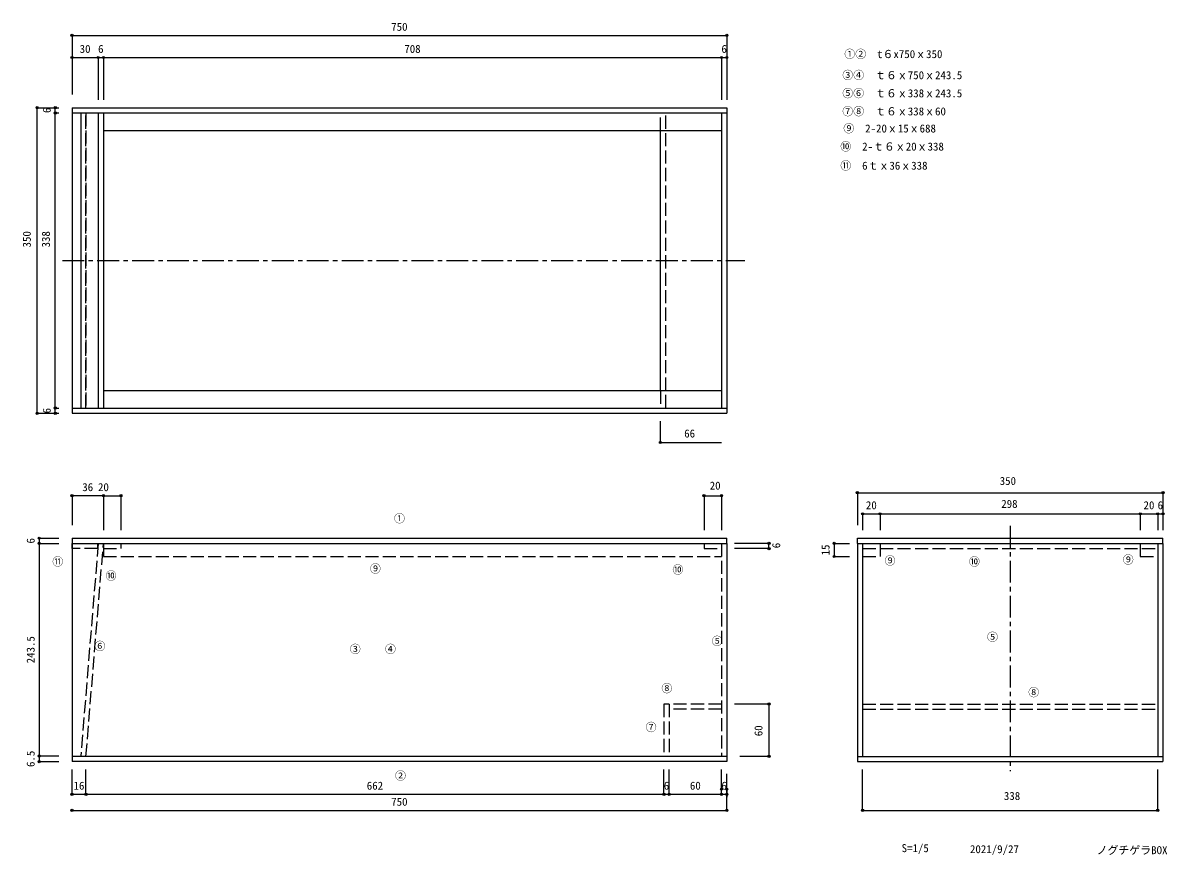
# Model space of a CAD drawing. Units: millimetres at full size, sheet at 1:5. Extents: x -723 to 587, y -492 to 461.
import ezdxf
from ezdxf.enums import TextEntityAlignment as Align

# ---------------------------------------------------------------- set-up
doc = ezdxf.new("R2010")
doc.units = ezdxf.units.MM
doc.header["$LTSCALE"] = 5
doc.header["$PDMODE"] = 32
doc.header["$PDSIZE"] = 2.5
doc.linetypes.add('CHAIN1', pattern=[8, 5, -1, 1, -1])
doc.linetypes.add('DASHED3', pattern=[4, 3, -1])
doc.layers.add('1-0_1-0ﾚｲﾔ', color=7, linetype='Continuous')
doc.layers.add('1-1_1-1ﾚｲﾔ', color=4, linetype='Continuous')
doc.styles.add('ＭＳ ゴシック', font='')
doc.styles.get('ＭＳ ゴシック').set_extended_font_data('MS Gothic')

msp = doc.modelspace()

# ---------------------------------------------------------------- linework, layer by layer
at = {"layer": '1-0_1-0ﾚｲﾔ'}
for p, q in [((-667.039, 363.816), (82.961, 363.816)), ((-667.039, 357.816), (82.961, 357.816)), ((-657.039, 357.816), (-657.039, 19.816)), ((-657.039, 357.816), (-657.039, 19.816)), ((-637.039, 357.816), (-637.039, 19.816)), ((-631.039, 357.816), (-631.039, 19.816)), ((76.961, 357.816), (76.961, 19.816)), ((82.961, 363.816), (82.961, 13.816)), ((-631.039, 337.816), (76.961, 337.816)), ((6.961, 39.816), (6.961, 337.816)), ((-631.039, 39.816), (76.961, 39.816)), ((-667.039, 19.816), (82.961, 19.816)), ((-667.039, 13.816), (82.961, 13.816)), ((-667.039, -129.197), (82.961, -129.197)), ((-667.039, -129.197), (-667.039, -385.197)), ((82.961, -135.197), (82.961, -129.197)), ((232.566, -129.197), (582.566, -129.197)), ((232.566, -135.197), (232.566, -129.197)), ((582.566, -135.197), (582.566, -129.197)), ((232.566, -135.197), (232.566, -385.197)), ((232.566, -135.197), (582.566, -135.197)), ((238.566, -135.197), (238.566, -379.197)), ((576.566, -135.197), (576.566, -379.197)), ((582.566, -135.197), (582.566, -385.197)), ((82.961, -379.197), (-667.019, -379.197)), ((232.566, -379.197), (582.566, -379.197)), ((82.961, -385.197), (-667.019, -385.197)), ((232.566, -385.197), (582.566, -385.197))]:
    msp.add_line(p, q, dxfattribs=at)
at = {"layer": '1-0_1-0ﾚｲﾔ', "linetype": 'DASHED3'}
for p, q in [((-651.039, 19.816), (-651.039, 357.816)), ((-651.039, 357.816), (-651.039, 19.816)), ((6.961, 337.816), (6.961, 357.816)), ((12.961, 19.816), (12.961, 357.816)), ((6.961, 39.816), (6.961, 19.816)), ((-637.551, -141.197), (-667.039, -141.197)), ((-637.06, -135.197), (-657.019, -378.707)), ((-651.039, -379.197), (-631.039, -135.197)), ((-637.551, -141.197), (-637.551, -135.197)), ((-631.039, -135.197), (-631.039, -141.197)), ((-631.039, -141.197), (-631.039, -150.048)), ((-631.039, -141.197), (-611.039, -141.197)), ((-611.039, -135.197), (-611.039, -141.197)), ((76.961, -135.197), (76.961, -379.197)), ((258.566, -135.197), (258.566, -150.197)), ((556.566, -135.197), (556.566, -150.197)), ((-631.039, -150.197), (76.961, -150.197)), ((238.566, -150.197), (258.566, -150.197)), ((556.566, -150.197), (576.566, -150.197)), ((10.961, -319.197), (10.961, -379.197)), ((76.961, -319.197), (10.961, -319.197)), ((16.961, -319.197), (16.961, -379.197)), ((76.961, -325.197), (16.961, -325.197)), ((238.566, -319.197), (576.566, -319.197)), ((238.566, -325.197), (576.566, -325.197))]:
    msp.add_line(p, q, dxfattribs=at)
at = {"layer": '1-0_1-0ﾚｲﾔ', "color": 5, "linetype": 'CHAIN1'}
for p, q in [((-678.125, 188.816), (103.618, 188.816)), ((407.566, -115.132), (407.566, -396.053))]:
    msp.add_line(p, q, dxfattribs=at)
at = {"layer": '1-0_1-0ﾚｲﾔ'}
for points in [[(-667.039, 363.816), (-667.039, 357.816), (-667.039, 19.816), (-667.039, 13.816)], [(-667.039, -135.197), (82.961, -135.197), (82.961, -384.242), (82.961, -385.197)]]:
    msp.add_lwpolyline(points, dxfattribs=at)
at = {"layer": '1-0_1-0ﾚｲﾔ', "linetype": 'DASHED3'}
for points in [[(-667.039, -141.197), (-667.039, -135.197), (-637.551, -135.197)], [(56.961, -135.197), (56.961, -141.197), (76.961, -141.197)]]:
    msp.add_lwpolyline(points, dxfattribs=at)
at = {"layer": '1-1_1-1ﾚｲﾔ', "color": 7}
for p, q in [((-667.039, 446.711), (82.961, 446.711)), ((-667.039, 421.382), (-637.039, 421.382)), ((-637.039, 421.382), (-631.039, 421.382)), ((-631.039, 421.382), (76.961, 421.382)), ((76.961, 421.382), (82.961, 421.382)), ((-706.908, 13.816), (-706.908, 363.816)), ((-686.184, 357.816), (-686.184, 363.816)), ((-686.184, 19.816), (-686.184, 357.816)), ((-667.039, 363.816), (-667.039, 13.816)), ((-686.184, 13.816), (-686.184, 19.816)), ((6.961, -19.572), (76.961, -19.572)), ((232.566, -77.138), (582.566, -77.138)), ((-631.039, -80.592), (-667.039, -80.592)), ((-631.039, -80.592), (-611.039, -80.592)), ((56.961, -80.592), (76.961, -80.592)), ((238.566, -101.316), (258.566, -101.316)), ((258.566, -101.316), (556.566, -101.316)), ((556.566, -101.316), (576.566, -101.316)), ((576.566, -101.316), (582.566, -101.316)), ((-704.605, -129.197), (-704.605, -135.197)), ((-667.039, -129.197), (-667.039, -385.197)), ((-704.605, -135.197), (-704.605, -378.707)), ((131.316, -141.197), (131.316, -135.197)), ((205.916, -135.197), (205.916, -150.197)), ((131.316, -319.197), (131.316, -379.197)), ((-704.605, -378.707), (-704.605, -385.197)), ((-667.019, -422.533), (-651.039, -422.533)), ((-651.039, -422.533), (10.961, -422.533)), ((10.961, -422.533), (16.961, -422.533)), ((16.961, -422.533), (76.961, -422.533)), ((76.961, -422.533), (82.961, -422.533)), ((-667.019, -440.954), (82.961, -440.954)), ((238.566, -440.954), (576.566, -440.954))]:
    msp.add_line(p, q, dxfattribs=at)
at = {"layer": '1-1_1-1ﾚｲﾔ'}
for p, q in [((-667.039, 446.711), (-667.039, 378.816)), ((82.961, 446.711), (82.961, 378.816)), ((-667.039, 421.382), (-667.039, 378.816)), ((-637.039, 421.382), (-637.039, 372.816)), ((-631.039, 421.382), (-631.039, 372.816)), ((76.961, 421.382), (76.961, 372.816)), ((82.961, 421.382), (82.961, 372.816)), ((-706.908, 363.816), (-682.039, 363.816)), ((-686.184, 363.816), (-682.039, 363.816)), ((-686.184, 357.816), (-682.039, 357.816)), ((-706.908, 13.816), (-682.039, 13.816)), ((-686.184, 19.816), (-682.039, 19.816)), ((-686.184, 13.816), (-682.039, 13.816)), ((6.961, -19.572), (6.961, 4.816)), ((232.566, -77.138), (232.566, -114.197)), ((582.566, -77.138), (582.566, -114.197)), ((-667.039, -80.592), (-667.039, -114.197)), ((-631.039, -80.592), (-631.039, -120.197)), ((-611.039, -80.592), (-611.039, -120.197)), ((56.961, -80.592), (56.961, -120.197)), ((76.961, -80.592), (76.961, -120.197)), ((238.566, -101.316), (238.566, -120.197)), ((258.566, -101.316), (258.566, -120.197)), ((556.566, -101.316), (556.566, -120.197)), ((576.566, -101.316), (576.566, -120.197)), ((582.566, -101.316), (582.566, -120.197)), ((-704.605, -129.197), (-682.039, -129.197)), ((-704.605, -135.197), (-682.039, -135.197)), ((131.316, -135.197), (91.961, -135.197)), ((131.316, -141.197), (91.961, -141.197)), ((205.916, -135.197), (223.566, -135.197)), ((205.916, -150.197), (223.566, -150.197)), ((131.316, -319.197), (91.961, -319.197)), ((-704.605, -378.707), (-682.019, -378.707)), ((131.316, -379.197), (97.961, -379.197)), ((-704.605, -385.197), (-682.019, -385.197)), ((-667.019, -422.533), (-667.019, -394.197)), ((-651.039, -422.533), (-651.039, -394.197)), ((10.961, -422.533), (10.961, -394.197)), ((16.961, -422.533), (16.961, -394.197)), ((76.961, -416.776), (76.961, -394.197)), ((76.961, -422.533), (76.961, -394.197)), ((82.961, -422.533), (82.961, -399.242)), ((82.961, -440.954), (82.961, -400.197)), ((238.566, -440.954), (238.566, -394.197)), ((576.566, -440.954), (576.566, -394.197)), ((82.961, -416.776), (82.961, -425.954))]:
    msp.add_line(p, q, dxfattribs=at)
at = {"layer": '1-1_1-1ﾚｲﾔ', "color": 7, "linetype": 'DASHED3'}
msp.add_line((238.566, -141.197), (576.566, -141.197), dxfattribs=at)
at = {"layer": '1-1_1-1ﾚｲﾔ'}
for p in [(-667.039, 446.711), (82.961, 446.711), (-667.039, 421.382), (-637.039, 421.382), (-631.039, 421.382), (76.961, 421.382), (82.961, 421.382), (-706.908, 363.816), (-686.184, 363.816), (-686.184, 357.816), (-706.908, 13.816), (-686.184, 19.816), (-686.184, 13.816), (6.961, -19.572), (232.566, -77.138), (582.566, -77.138), (-667.039, -80.592), (-631.039, -80.592), (-611.039, -80.592), (56.961, -80.592), (76.961, -80.592), (238.566, -101.316), (258.566, -101.316), (556.566, -101.316), (576.566, -101.316), (582.566, -101.316), (-704.605, -129.197), (-704.605, -135.197), (131.316, -135.197), (131.316, -141.197), (205.916, -135.197), (205.916, -150.197), (131.316, -319.197), (-704.605, -378.707), (131.316, -379.197), (-704.605, -385.197), (76.961, -416.776), (82.961, -416.776), (-667.019, -422.533), (-651.039, -422.533), (10.961, -422.533), (16.961, -422.533), (76.961, -422.533), (82.961, -422.533), (-667.019, -440.954), (82.961, -440.954), (238.566, -440.954), (576.566, -440.954)]:
    msp.add_point(p, dxfattribs=at)

# ---------------------------------------------------------------- texts
at = {"layer": '1-1_1-1ﾚｲﾔ', "style": 'ＭＳ ゴシック'}
for s, p in [('750', (-301.414, 449.211)), ('30', (-658.289, 423.882)), ('6', (-637.164, 423.882)), ('708', (-286.414, 423.882)), ('6', (76.836, 423.882)), ('①②\u3000t６x750ｘ350', (217.599, 417.928)), ('③④\u3000ｔ６ｘ750ｘ243.5', (215.296, 393.75)), ('⑤⑥\u3000ｔ６ｘ338ｘ243.5', (215.296, 373.026)), ('⑦⑧\u3000ｔ６ｘ338ｘ60', (215.296, 352.303)), ('⑨\u30002-20ｘ15ｘ688', (216.447, 332.73)), ('⑩\u30002-ｔ６ｘ20ｘ338', (212.993, 312.007)), ('⑪\u30006ｔｘ36ｘ338', (212.993, 290.132)), ('66', (34.198, -16.649)), ('20', (63.397, -76.361)), ('350', (395.585, -70.993)), ('36', (-655.289, -78.092)), ('20', (-637.289, -78.092)), ('20', (242.316, -98.816)), ('298', (397.374, -97.234)), ('20', (560.316, -98.816)), ('6', (576.441, -98.816)), ('①', (-298.191, -113.98)), ('⑪', (-689.638, -163.487)), ('⑨', (263.651, -162.336)), ('⑩', (360.362, -163.487)), ('⑨', (536.513, -161.184)), ('⑩', (-628.618, -179.605)), ('⑨', (-325.822, -171.546)), ('⑩', (20.724, -172.697)), ('⑥', (-641.283, -260.197)), ('⑤', (65.625, -254.441)), ('⑤', (381.086, -249.836)), ('③', (-348.849, -263.651)), ('④', (-308.553, -263.651)), ('⑧', (8.059, -308.553)), ('⑧', (428.289, -313.158)), ('⑦', (-9.959, -353.085)), ('②', (-297.039, -408.717)), ('16', (-665.279, -420.033)), ('662', (-329.414, -420.033)), ('6', (10.836, -420.033)), ('60', (40.711, -420.033)), ('6', (76.836, -420.033)), ('750', (-301.404, -438.454)), ('338', (400.356, -431.808)), ('S=1/5', (283.224, -491.612)), ('2021/9/27', (361.513, -492.763)), ('ノグチゲラBOX', (506.579, -493.914))]:
    msp.add_text(s, height=9.164, dxfattribs=at).set_placement(p, align=Align.BOTTOM_LEFT)
for s, p in [('6', (-688.684, 357.691)), ('350', (-711.513, 203.783)), ('338', (-689.638, 203.783)), ('6', (-688.684, 13.691)), ('6', (-707.105, -135.322)), ('6', (146.891, -140.771)), ('15', (203.416, -148.947)), ('243.5', (-707.105, -272.577)), ('60', (126.614, -356.067)), ('6.5', (-707.105, -391.327))]:
    msp.add_text(s, height=9.164, rotation=90, dxfattribs=at).set_placement(p, align=Align.BOTTOM_LEFT)

doc.saveas('drawing.dxf')
